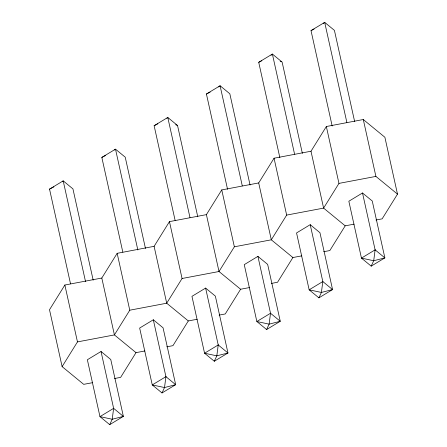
<?xml version="1.0" encoding="UTF-8"?>
<svg xmlns="http://www.w3.org/2000/svg" width="447" height="447" viewBox="0 0 447 447"><rect width="100%" height="100%" fill="white"/><g stroke="black" fill="none" stroke-linecap="round" stroke-linejoin="round"><path stroke-width="0.67" d="M109.711 424.65L112.219 419.252L113.627 408.362L101.022 351.487L87.361 359.751L99.966 416.626L109.711 424.65L123.372 416.386L110.761 359.511L101.022 351.487M162.01 392.947L164.518 387.549L165.926 376.659L153.321 319.784L139.654 328.048L152.265 384.923L162.01 392.947L175.671 384.683L163.06 327.807L153.321 319.784M214.303 361.249L216.817 355.846L218.225 344.955L205.614 288.08L191.953 296.344L204.564 353.219L214.303 361.249L227.964 352.985L215.359 296.11L205.614 288.08M266.602 329.545L269.116 324.148L270.524 313.258L257.913 256.377L244.252 264.641L256.857 321.516L266.602 329.545L280.263 321.281L267.658 264.406L257.913 256.377M318.901 297.842L321.41 292.444L322.818 281.554L310.212 224.679L296.551 232.943L309.156 289.818L318.901 297.842L332.562 289.578L319.951 232.703L310.212 224.679M371.194 266.138L373.709 260.741L375.117 249.851L362.506 192.975L348.844 201.239L361.455 258.115L371.194 266.138L384.861 257.874L372.25 200.999L362.506 192.975M375.983 220.013L382.14 218.851L397.495 194.132L384.884 137.257L363.294 119.528L326.349 126.518L310.995 151.231L274.05 158.216L258.696 182.935L221.751 189.919L206.402 214.633L169.458 221.623L154.103 246.336L117.159 253.326L101.804 278.04L64.86 285.024L49.505 309.743L62.116 366.618L83.706 384.347L92.602 382.666M62.116 366.618L77.471 341.899L64.86 285.024M117.159 253.326L129.77 310.201L114.415 334.915L77.471 341.899M144.901 350.962L136.005 352.644L120.651 377.357L114.493 378.525M169.458 221.623L182.063 278.498L166.714 303.211L129.77 310.201M197.194 319.259L188.304 320.94L172.95 345.66L166.792 346.822M221.751 189.919L234.362 246.794L219.008 271.508L182.063 278.498M249.493 287.561L240.598 289.243L225.249 313.956L219.091 315.118M274.05 158.216L286.661 215.091L271.307 239.81L234.362 246.794M301.792 255.857L292.897 257.539L277.542 282.253L271.385 283.42M326.349 126.518L338.96 183.393L323.606 208.106L286.661 215.091M354.091 224.154L345.196 225.836L329.841 250.549L323.684 251.717M62.289 181.683L63.195 180.862L72.934 188.885L93.172 280.157M114.588 149.98L115.494 149.158L125.233 157.182L145.471 248.454M166.882 118.276L167.787 117.455L177.532 125.484L197.764 216.756M218.728 86.986L220.086 85.751L229.831 93.781L250.063 185.052M271.027 55.283L272.385 54.053L282.124 62.077L302.362 153.349M323.321 23.579L324.684 22.35L334.423 30.374L354.661 121.651M332.16 125.976L311.017 30.614L324.684 22.35L346.878 122.478M279.861 157.674L258.724 62.317L272.385 54.053L294.584 154.181M175.118 220.399L154.126 125.719L167.787 117.455L189.986 217.583M227.568 189.377L206.425 94.015L220.086 85.751L242.285 185.879M70.52 283.8L49.533 189.126L63.195 180.862L85.545 281.671M122.819 252.102L101.827 157.422L115.494 149.158L137.838 249.968M311.017 30.614L314.107 29.027M258.724 62.317L261.808 60.731M206.425 94.015L210.129 92.116M154.126 125.719L157.83 123.819M101.827 157.422L105.531 155.517M49.533 189.126L53.852 186.902M338.96 183.393L375.899 176.403L397.495 194.132M280.191 61.306L281.481 61.82M175.593 124.707L177.532 125.484M345.196 225.836L323.606 208.106L310.995 151.231M292.897 257.539L271.307 239.81L258.696 182.935M240.598 289.243L219.008 271.508L206.402 214.633M188.304 320.94L166.714 303.211L154.103 246.336M136.005 352.644L114.415 334.915L101.804 278.04M363.294 119.528L375.899 176.403M375.117 249.851L361.455 258.115L373.709 260.741L384.861 257.874L375.117 249.851M270.524 313.258L256.857 321.516L269.116 324.148L280.263 321.281L270.524 313.258M322.818 281.554L309.156 289.818L321.41 292.444L332.562 289.578L322.818 281.554M165.926 376.659L152.265 384.923L164.518 387.549L175.671 384.683L165.926 376.659M218.225 344.955L204.564 353.219L216.817 355.846L227.964 352.985L218.225 344.955M113.627 408.362L99.966 416.626L112.219 419.252L123.372 416.386L113.627 408.362"/></g></svg>
